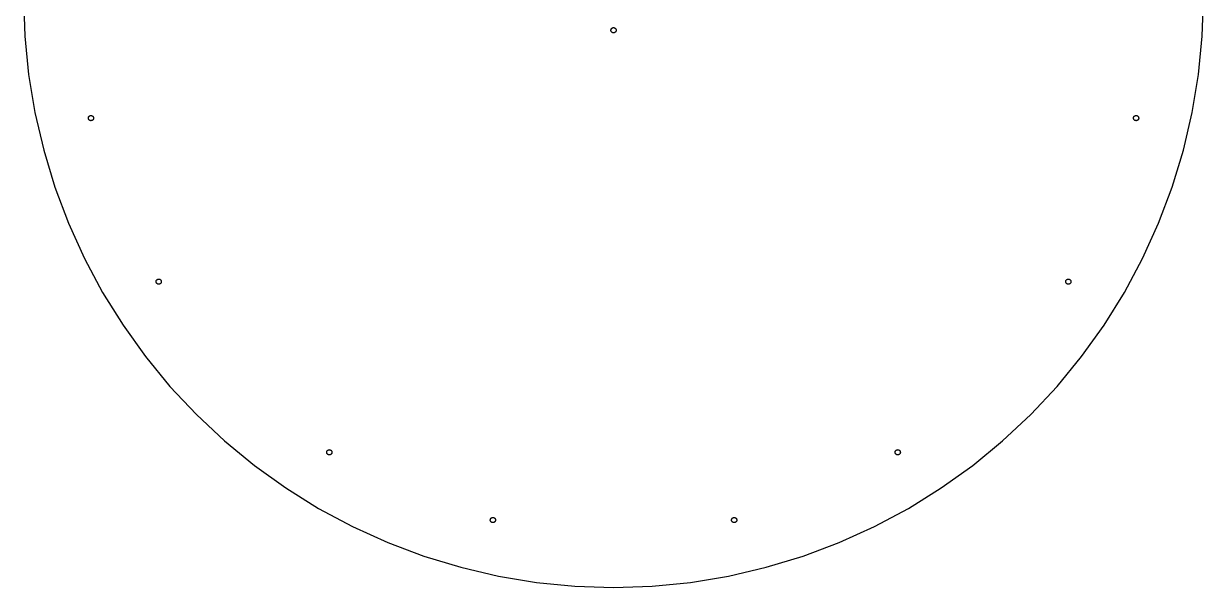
# Model space of a CAD drawing. Header units: metres. Extents: x -396 to 396, y -396 to 396.
# Drawn here: x -396 to 396, y -396 to -18 of the extents above; entities that cross this region are included whole.
import ezdxf

# ---------------------------------------------------------------- set-up
doc = ezdxf.new("R2010")
doc.units = ezdxf.units.M

msp = doc.modelspace()

# ---------------------------------------------------------------- linework, layer by layer
for p, q in [((-396, 0), (-395.152, -25.8996)), ((395.152, -25.8996), (395.951, -1.49356)), ((-1.75, -22), (-1.74625, -21.8855)), ((-1.74625, -22.1144), (-1.75, -22)), ((-1.74625, -21.8855), (-1.73502, -21.7716)), ((-1.73502, -22.2284), (-1.74625, -22.1144)), ((-1.73502, -21.7716), (-1.71637, -21.6586)), ((-1.71637, -22.3414), (-1.73502, -22.2284)), ((-1.71637, -21.6586), (-1.69037, -21.5471)), ((-1.69037, -22.4529), (-1.71637, -22.3414)), ((-1.69037, -21.5471), (-1.65712, -21.4375)), ((-1.65712, -22.5625), (-1.69037, -22.4529)), ((-1.65712, -21.4375), (-1.61678, -21.3303)), ((-1.61678, -22.6697), (-1.65712, -22.5625)), ((-1.61678, -21.3303), (-1.56952, -21.226)), ((-1.56952, -22.774), (-1.61678, -22.6697)), ((-1.56952, -21.226), (-1.51553, -21.125)), ((-1.51553, -22.875), (-1.56952, -22.774)), ((-1.51553, -21.125), (-1.45506, -21.0277)), ((-1.45506, -22.9722), (-1.51553, -22.875)), ((-1.45506, -21.0277), (-1.38837, -20.9347)), ((-1.38837, -23.0653), (-1.45506, -22.9722)), ((-1.38837, -20.9347), (-1.31572, -20.8461)), ((-1.31572, -23.1539), (-1.38837, -23.0653)), ((-1.31572, -20.8461), (-1.23743, -20.7626)), ((-1.23743, -23.2374), (-1.31572, -23.1539)), ((-1.23743, -20.7626), (-1.15385, -20.6843)), ((-1.15385, -23.3157), (-1.23743, -23.2374)), ((-1.15385, -20.6843), (-1.06532, -20.6116)), ((-1.06532, -23.3884), (-1.15385, -23.3157)), ((-1.06532, -20.6116), (-0.972244, -20.5449)), ((-0.972244, -23.4551), (-1.06532, -23.3884)), ((-0.972244, -20.5449), (-0.875, -20.4845)), ((-0.875, -23.5155), (-0.972244, -23.4551)), ((-0.875, -20.4845), (-0.774002, -20.4305)), ((-0.774002, -23.5695), (-0.875, -23.5155)), ((-0.774002, -20.4305), (-0.669693, -20.3832)), ((-0.669693, -23.6168), (-0.774002, -23.5695)), ((-0.669693, -20.3832), (-0.562515, -20.3429)), ((-0.562515, -23.6571), (-0.669693, -23.6168)), ((-0.562515, -20.3429), (-0.452927, -20.3096)), ((-0.452927, -23.6904), (-0.562515, -23.6571)), ((-0.452927, -20.3096), (-0.3414, -20.2836)), ((-0.3414, -23.7164), (-0.452927, -23.6904)), ((-0.3414, -20.2836), (-0.228409, -20.265)), ((-0.228409, -23.735), (-0.3414, -23.7164)), ((-0.228409, -20.265), (-0.114441, -20.2537)), ((-0.114441, -23.7462), (-0.228409, -23.735)), ((-0.114441, -20.2537), (0, -20.25)), ((0, -23.75), (-0.114441, -23.7462)), ((0, -20.25), (0.114441, -20.2537)), ((0.114441, -23.7462), (0, -23.75)), ((0.114441, -20.2537), (0.228409, -20.265)), ((0.228409, -23.735), (0.114441, -23.7462)), ((0.228409, -20.265), (0.3414, -20.2836)), ((0.3414, -23.7164), (0.228409, -23.735)), ((0.3414, -20.2836), (0.452927, -20.3096)), ((0.452927, -23.6904), (0.3414, -23.7164)), ((0.452927, -20.3096), (0.562515, -20.3429)), ((0.562515, -23.6571), (0.452927, -23.6904)), ((0.562515, -20.3429), (0.669693, -20.3832)), ((0.669693, -23.6168), (0.562515, -23.6571)), ((0.669693, -20.3832), (0.774002, -20.4305)), ((0.774002, -23.5695), (0.669693, -23.6168)), ((0.774002, -20.4305), (0.875, -20.4845)), ((0.875, -23.5155), (0.774002, -23.5695)), ((0.875, -20.4845), (0.972244, -20.5449)), ((0.972244, -23.4551), (0.875, -23.5155)), ((0.972244, -20.5449), (1.06532, -20.6116)), ((1.06532, -23.3884), (0.972244, -23.4551)), ((1.06532, -20.6116), (1.15385, -20.6843)), ((1.15385, -23.3157), (1.06532, -23.3884)), ((1.15385, -20.6843), (1.23743, -20.7626)), ((1.23743, -23.2374), (1.15385, -23.3157)), ((1.23743, -20.7626), (1.31572, -20.8461)), ((1.31572, -23.1539), (1.23743, -23.2374)), ((1.31572, -20.8461), (1.38837, -20.9347)), ((1.38837, -23.0653), (1.31572, -23.1539)), ((1.38837, -20.9347), (1.45506, -21.0277)), ((1.45506, -22.9722), (1.38837, -23.0653)), ((1.45506, -21.0277), (1.51553, -21.125)), ((1.51553, -22.875), (1.45506, -22.9722)), ((1.51553, -21.125), (1.56952, -21.226)), ((1.56952, -22.774), (1.51553, -22.875)), ((1.56952, -21.226), (1.61678, -21.3303)), ((1.61678, -22.6697), (1.56952, -22.774)), ((1.61678, -21.3303), (1.65712, -21.4375)), ((1.65712, -22.5625), (1.61678, -22.6697)), ((1.65712, -21.4375), (1.69037, -21.5471)), ((1.69037, -22.4529), (1.65712, -22.5625)), ((1.69037, -21.5471), (1.71637, -21.6586)), ((1.71637, -22.3414), (1.69037, -22.4529)), ((1.71637, -21.6586), (1.73502, -21.7716)), ((1.73502, -22.2284), (1.71637, -22.3414)), ((1.73502, -21.7716), (1.74625, -21.8855)), ((1.74625, -22.1144), (1.73502, -22.2284)), ((1.74625, -21.8855), (1.75, -22)), ((1.75, -22), (1.74625, -22.1144)), ((-395.152, -25.8996), (-392.612, -51.6884)), ((392.612, -51.6884), (395.152, -25.8996)), ((-392.612, -51.6884), (-388.391, -77.2558)), ((388.391, -77.2558), (392.612, -51.6884)), ((-388.391, -77.2558), (-382.507, -102.492)), ((382.507, -102.492), (388.391, -77.2558)), ((-352.523, -80.9824), (-352.519, -80.8679)), ((-352.519, -81.0968), (-352.523, -80.9824)), ((-352.519, -80.8679), (-352.508, -80.754)), ((-352.508, -81.2108), (-352.519, -81.0968)), ((-352.508, -80.754), (-352.49, -80.641)), ((-352.49, -81.3238), (-352.508, -81.2108)), ((-352.49, -80.641), (-352.464, -80.5294)), ((-352.464, -81.4353), (-352.49, -81.3238)), ((-352.464, -80.5294), (-352.43, -80.4198)), ((-352.43, -81.5449), (-352.464, -81.4353)), ((-352.43, -80.4198), (-352.39, -80.3127)), ((-352.39, -81.6521), (-352.43, -81.5449)), ((-352.39, -80.3127), (-352.343, -80.2084)), ((-352.343, -81.7564), (-352.39, -81.6521)), ((-352.343, -80.2084), (-352.289, -80.1074)), ((-352.289, -81.8574), (-352.343, -81.7564)), ((-352.289, -80.1074), (-352.228, -80.0101)), ((-352.228, -81.9546), (-352.289, -81.8574)), ((-352.228, -80.0101), (-352.162, -79.917)), ((-352.162, -82.0477), (-352.228, -81.9546)), ((-352.162, -79.917), (-352.089, -79.8285)), ((-352.089, -82.1362), (-352.162, -82.0477)), ((-352.089, -79.8285), (-352.011, -79.7449)), ((-352.011, -82.2198), (-352.089, -82.1362)), ((-352.011, -79.7449), (-351.927, -79.6667)), ((-351.927, -82.2981), (-352.011, -82.2198)), ((-351.927, -79.6667), (-351.839, -79.594)), ((-351.839, -82.3707), (-351.927, -82.2981)), ((-351.839, -79.594), (-351.745, -79.5273)), ((-351.745, -82.4374), (-351.839, -82.3707)), ((-351.745, -79.5273), (-351.648, -79.4668)), ((-351.648, -82.4979), (-351.745, -82.4374)), ((-351.648, -79.4668), (-351.547, -79.4128)), ((-351.547, -82.5519), (-351.648, -82.4979)), ((-351.547, -79.4128), (-351.443, -79.3656)), ((-351.443, -82.5992), (-351.547, -82.5519)), ((-351.443, -79.3656), (-351.336, -79.3252)), ((-351.336, -82.6395), (-351.443, -82.5992)), ((-351.336, -79.3252), (-351.226, -79.292)), ((-351.226, -82.6727), (-351.336, -82.6395)), ((-351.226, -79.292), (-351.115, -79.266)), ((-351.115, -82.6987), (-351.226, -82.6727)), ((-351.115, -79.266), (-351.002, -79.2473)), ((-351.002, -82.7174), (-351.115, -82.6987)), ((-351.002, -79.2473), (-350.888, -79.2361)), ((-350.888, -82.7286), (-351.002, -82.7174)), ((-350.888, -79.2361), (-350.773, -79.2324)), ((-350.773, -82.7324), (-350.888, -82.7286)), ((-350.773, -79.2324), (-350.659, -79.2361)), ((-350.659, -82.7286), (-350.773, -82.7324)), ((-350.659, -79.2361), (-350.545, -79.2473)), ((-350.545, -82.7174), (-350.659, -82.7286)), ((-350.545, -79.2473), (-350.432, -79.266)), ((-350.432, -82.6987), (-350.545, -82.7174)), ((-350.432, -79.266), (-350.32, -79.292)), ((-350.32, -82.6727), (-350.432, -82.6987)), ((-350.32, -79.292), (-350.211, -79.3252)), ((-350.211, -82.6395), (-350.32, -82.6727)), ((-350.211, -79.3252), (-350.104, -79.3656)), ((-350.104, -82.5992), (-350.211, -82.6395)), ((-350.104, -79.3656), (-349.999, -79.4128)), ((-349.999, -82.5519), (-350.104, -82.5992)), ((-349.999, -79.4128), (-349.898, -79.4668)), ((-349.898, -82.4979), (-349.999, -82.5519)), ((-349.898, -79.4668), (-349.801, -79.5273)), ((-349.801, -82.4374), (-349.898, -82.4979)), ((-349.801, -79.5273), (-349.708, -79.594)), ((-349.708, -82.3707), (-349.801, -82.4374)), ((-349.708, -79.594), (-349.619, -79.6667)), ((-349.619, -82.2981), (-349.708, -82.3707)), ((-349.619, -79.6667), (-349.536, -79.7449)), ((-349.536, -82.2198), (-349.619, -82.2981)), ((-349.536, -79.7449), (-349.457, -79.8285)), ((-349.457, -82.1362), (-349.536, -82.2198)), ((-349.457, -79.8285), (-349.385, -79.917)), ((-349.385, -82.0477), (-349.457, -82.1362)), ((-349.385, -79.917), (-349.318, -80.0101)), ((-349.318, -81.9546), (-349.385, -82.0477)), ((-349.318, -80.0101), (-349.258, -80.1074)), ((-349.258, -81.8574), (-349.318, -81.9546)), ((-349.258, -80.1074), (-349.204, -80.2084)), ((-349.204, -81.7564), (-349.258, -81.8574)), ((-349.204, -80.2084), (-349.156, -80.3127)), ((-349.156, -81.6521), (-349.204, -81.7564)), ((-349.156, -80.3127), (-349.116, -80.4198)), ((-349.116, -81.5449), (-349.156, -81.6521)), ((-349.116, -80.4198), (-349.083, -80.5294)), ((-349.083, -81.4353), (-349.116, -81.5449)), ((-349.083, -80.5294), (-349.057, -80.641)), ((-349.057, -81.3238), (-349.083, -81.4353)), ((-349.057, -80.641), (-349.038, -80.754)), ((-349.038, -81.2108), (-349.057, -81.3238)), ((-349.038, -80.754), (-349.027, -80.8679)), ((-349.027, -81.0968), (-349.038, -81.2108)), ((-349.027, -80.8679), (-349.023, -80.9824)), ((-349.023, -80.9824), (-349.027, -81.0968)), ((349.023, -80.9824), (349.027, -80.8679)), ((349.027, -81.0968), (349.023, -80.9824)), ((349.027, -80.8679), (349.038, -80.754)), ((349.038, -81.2108), (349.027, -81.0968)), ((349.038, -80.754), (349.057, -80.641)), ((349.057, -81.3238), (349.038, -81.2108)), ((349.057, -80.641), (349.083, -80.5294)), ((349.083, -81.4353), (349.057, -81.3238)), ((349.083, -80.5294), (349.116, -80.4198)), ((349.116, -81.5449), (349.083, -81.4353)), ((349.116, -80.4198), (349.156, -80.3127)), ((349.156, -81.6521), (349.116, -81.5449)), ((349.156, -80.3127), (349.204, -80.2084)), ((349.204, -81.7564), (349.156, -81.6521)), ((349.204, -80.2084), (349.258, -80.1074)), ((349.258, -81.8574), (349.204, -81.7564)), ((349.258, -80.1074), (349.318, -80.0101)), ((349.318, -81.9546), (349.258, -81.8574)), ((349.318, -80.0101), (349.385, -79.917)), ((349.385, -82.0477), (349.318, -81.9546)), ((349.385, -79.917), (349.457, -79.8285)), ((349.457, -82.1362), (349.385, -82.0477)), ((349.457, -79.8285), (349.536, -79.7449)), ((349.536, -82.2198), (349.457, -82.1362)), ((349.536, -79.7449), (349.619, -79.6667)), ((349.619, -82.2981), (349.536, -82.2198)), ((349.619, -79.6667), (349.708, -79.594)), ((349.708, -82.3707), (349.619, -82.2981)), ((349.708, -79.594), (349.801, -79.5273)), ((349.801, -82.4374), (349.708, -82.3707)), ((349.801, -79.5273), (349.898, -79.4668)), ((349.898, -82.4979), (349.801, -82.4374)), ((349.898, -79.4668), (349.999, -79.4128)), ((349.999, -82.5519), (349.898, -82.4979)), ((349.999, -79.4128), (350.104, -79.3656)), ((350.104, -82.5992), (349.999, -82.5519)), ((350.104, -79.3656), (350.211, -79.3252)), ((350.211, -82.6395), (350.104, -82.5992)), ((350.211, -79.3252), (350.32, -79.292)), ((350.32, -82.6727), (350.211, -82.6395)), ((350.32, -79.292), (350.432, -79.266)), ((350.432, -82.6987), (350.32, -82.6727)), ((350.432, -79.266), (350.545, -79.2473)), ((350.545, -82.7174), (350.432, -82.6987)), ((350.545, -79.2473), (350.659, -79.2361)), ((350.659, -82.7286), (350.545, -82.7174)), ((350.659, -79.2361), (350.773, -79.2324)), ((350.773, -82.7324), (350.659, -82.7286)), ((350.773, -79.2324), (350.888, -79.2361)), ((350.888, -82.7286), (350.773, -82.7324)), ((350.888, -79.2361), (351.002, -79.2473)), ((351.002, -82.7174), (350.888, -82.7286)), ((351.002, -79.2473), (351.115, -79.266)), ((351.115, -82.6987), (351.002, -82.7174)), ((351.115, -79.266), (351.226, -79.292)), ((351.226, -82.6727), (351.115, -82.6987)), ((351.226, -79.292), (351.336, -79.3252)), ((351.336, -82.6395), (351.226, -82.6727)), ((351.336, -79.3252), (351.443, -79.3656)), ((351.443, -82.5992), (351.336, -82.6395)), ((351.443, -79.3656), (351.547, -79.4128)), ((351.547, -82.5519), (351.443, -82.5992)), ((351.547, -79.4128), (351.648, -79.4668)), ((351.648, -82.4979), (351.547, -82.5519)), ((351.648, -79.4668), (351.745, -79.5273)), ((351.745, -82.4374), (351.648, -82.4979)), ((351.745, -79.5273), (351.839, -79.594)), ((351.839, -82.3707), (351.745, -82.4374)), ((351.839, -79.594), (351.927, -79.6667)), ((351.927, -82.2981), (351.839, -82.3707)), ((351.927, -79.6667), (352.011, -79.7449)), ((352.011, -82.2198), (351.927, -82.2981)), ((352.011, -79.7449), (352.089, -79.8285)), ((352.089, -82.1362), (352.011, -82.2198)), ((352.089, -79.8285), (352.162, -79.917)), ((352.162, -82.0477), (352.089, -82.1362)), ((352.162, -79.917), (352.228, -80.0101)), ((352.228, -81.9546), (352.162, -82.0477)), ((352.228, -80.0101), (352.289, -80.1074)), ((352.289, -81.8574), (352.228, -81.9546)), ((352.289, -80.1074), (352.343, -80.2084)), ((352.343, -81.7564), (352.289, -81.8574)), ((352.343, -80.2084), (352.39, -80.3127)), ((352.39, -81.6521), (352.343, -81.7564)), ((352.39, -80.3127), (352.43, -80.4198)), ((352.43, -81.5449), (352.39, -81.6521)), ((352.43, -80.4198), (352.464, -80.5294)), ((352.464, -81.4353), (352.43, -81.5449)), ((352.464, -80.5294), (352.49, -80.641)), ((352.49, -81.3238), (352.464, -81.4353)), ((352.49, -80.641), (352.508, -80.754)), ((352.508, -81.2108), (352.49, -81.3238)), ((352.508, -80.754), (352.519, -80.8679)), ((352.519, -81.0968), (352.508, -81.2108)), ((352.519, -80.8679), (352.523, -80.9824)), ((352.523, -80.9824), (352.519, -81.0968)), ((-382.507, -102.492), (-374.984, -127.29)), ((374.984, -127.29), (382.507, -102.492)), ((-374.984, -127.29), (-365.856, -151.543)), ((365.856, -151.543), (374.984, -127.29)), ((-365.856, -151.543), (-355.162, -175.146)), ((355.162, -175.146), (365.856, -151.543)), ((-355.162, -175.146), (-342.946, -198)), ((342.946, -198), (355.162, -175.146)), ((-306.914, -190.101), (-306.867, -189.997)), ((-306.867, -189.997), (-306.813, -189.896)), ((-306.813, -189.896), (-306.752, -189.799)), ((-306.752, -189.799), (-306.686, -189.706)), ((-306.686, -189.706), (-306.613, -189.617)), ((-306.613, -189.617), (-306.535, -189.533)), ((-306.535, -189.533), (-306.451, -189.455)), ((-306.451, -189.455), (-306.363, -189.383)), ((-306.363, -189.383), (-306.27, -189.316)), ((-306.27, -189.316), (-306.172, -189.255)), ((-306.172, -189.255), (-306.071, -189.201)), ((-306.071, -189.201), (-305.967, -189.154)), ((-305.967, -189.154), (-305.86, -189.114)), ((-305.86, -189.114), (-305.75, -189.081)), ((-305.75, -189.081), (-305.639, -189.055)), ((-305.639, -189.055), (-305.526, -189.036)), ((-305.526, -189.036), (-305.412, -189.025)), ((-305.412, -189.025), (-305.297, -189.021)), ((-305.297, -189.021), (-305.183, -189.025)), ((-305.183, -189.025), (-305.069, -189.036)), ((-305.069, -189.036), (-304.956, -189.055)), ((-304.956, -189.055), (-304.844, -189.081)), ((-304.844, -189.081), (-304.735, -189.114)), ((-304.735, -189.114), (-304.628, -189.154)), ((-304.628, -189.154), (-304.523, -189.201)), ((-304.523, -189.201), (-304.422, -189.255)), ((-304.422, -189.255), (-304.325, -189.316)), ((-304.325, -189.316), (-304.232, -189.383)), ((-304.232, -189.383), (-304.143, -189.455)), ((-304.143, -189.455), (-304.06, -189.533)), ((-304.06, -189.533), (-303.982, -189.617)), ((-303.982, -189.617), (-303.909, -189.706)), ((-303.909, -189.706), (-303.842, -189.799)), ((-303.842, -189.799), (-303.782, -189.896)), ((-303.782, -189.896), (-303.728, -189.997)), ((-303.728, -189.997), (-303.681, -190.101)), ((303.681, -190.101), (303.728, -189.997)), ((303.728, -189.997), (303.782, -189.896)), ((303.782, -189.896), (303.842, -189.799)), ((303.842, -189.799), (303.909, -189.706)), ((303.909, -189.706), (303.982, -189.617)), ((303.982, -189.617), (304.06, -189.533)), ((304.06, -189.533), (304.143, -189.455)), ((304.143, -189.455), (304.232, -189.383)), ((304.232, -189.383), (304.325, -189.316)), ((304.325, -189.316), (304.422, -189.255)), ((304.422, -189.255), (304.523, -189.201)), ((304.523, -189.201), (304.628, -189.154)), ((304.628, -189.154), (304.735, -189.114)), ((304.735, -189.114), (304.844, -189.081)), ((304.844, -189.081), (304.956, -189.055)), ((304.956, -189.055), (305.069, -189.036)), ((305.069, -189.036), (305.183, -189.025)), ((305.183, -189.025), (305.297, -189.021)), ((305.297, -189.021), (305.412, -189.025)), ((305.412, -189.025), (305.526, -189.036)), ((305.526, -189.036), (305.639, -189.055)), ((305.639, -189.055), (305.75, -189.081)), ((305.75, -189.081), (305.86, -189.114)), ((305.86, -189.114), (305.967, -189.154)), ((305.967, -189.154), (306.071, -189.201)), ((306.071, -189.201), (306.172, -189.255)), ((306.172, -189.255), (306.27, -189.316)), ((306.27, -189.316), (306.363, -189.383)), ((306.363, -189.383), (306.451, -189.455)), ((306.451, -189.455), (306.535, -189.533)), ((306.535, -189.533), (306.613, -189.617)), ((306.613, -189.617), (306.686, -189.706)), ((306.686, -189.706), (306.752, -189.799)), ((306.752, -189.799), (306.813, -189.896)), ((306.813, -189.896), (306.867, -189.997)), ((306.867, -189.997), (306.914, -190.101)), ((-307.047, -190.771), (-307.044, -190.656)), ((-307.044, -190.885), (-307.047, -190.771)), ((-307.044, -190.656), (-307.032, -190.543)), ((-307.032, -190.999), (-307.044, -190.885)), ((-307.032, -190.543), (-307.014, -190.43)), ((-307.014, -191.112), (-307.032, -190.999)), ((-307.014, -190.43), (-306.988, -190.318)), ((-306.988, -191.224), (-307.014, -191.112)), ((-306.988, -190.318), (-306.954, -190.208)), ((-306.954, -191.333), (-306.988, -191.224)), ((-306.954, -190.208), (-306.914, -190.101)), ((-306.914, -191.441), (-306.954, -191.333)), ((-306.867, -191.545), (-306.914, -191.441)), ((-306.813, -191.646), (-306.867, -191.545)), ((-306.752, -191.743), (-306.813, -191.646)), ((-306.686, -191.836), (-306.752, -191.743)), ((-306.613, -191.925), (-306.686, -191.836)), ((-306.535, -192.008), (-306.613, -191.925)), ((-306.451, -192.087), (-306.535, -192.008)), ((-306.363, -192.159), (-306.451, -192.087)), ((-306.27, -192.226), (-306.363, -192.159)), ((-306.172, -192.286), (-306.27, -192.226)), ((-306.071, -192.34), (-306.172, -192.286)), ((-305.967, -192.388), (-306.071, -192.34)), ((-305.86, -192.428), (-305.967, -192.388)), ((-305.75, -192.461), (-305.86, -192.428)), ((-305.639, -192.487), (-305.75, -192.461)), ((-305.526, -192.506), (-305.639, -192.487)), ((-305.412, -192.517), (-305.526, -192.506)), ((-305.297, -192.521), (-305.412, -192.517)), ((-305.183, -192.517), (-305.297, -192.521)), ((-305.069, -192.506), (-305.183, -192.517)), ((-304.956, -192.487), (-305.069, -192.506)), ((-304.844, -192.461), (-304.956, -192.487)), ((-304.735, -192.428), (-304.844, -192.461)), ((-304.628, -192.388), (-304.735, -192.428)), ((-304.523, -192.34), (-304.628, -192.388)), ((-304.422, -192.286), (-304.523, -192.34)), ((-304.325, -192.226), (-304.422, -192.286)), ((-304.232, -192.159), (-304.325, -192.226)), ((-304.143, -192.087), (-304.232, -192.159)), ((-304.06, -192.008), (-304.143, -192.087)), ((-303.982, -191.925), (-304.06, -192.008)), ((-303.909, -191.836), (-303.982, -191.925)), ((-303.842, -191.743), (-303.909, -191.836)), ((-303.782, -191.646), (-303.842, -191.743)), ((-303.728, -191.545), (-303.782, -191.646)), ((-303.681, -191.441), (-303.728, -191.545)), ((-303.681, -190.101), (-303.64, -190.208)), ((-303.64, -191.333), (-303.681, -191.441)), ((-303.64, -190.208), (-303.607, -190.318)), ((-303.607, -191.224), (-303.64, -191.333)), ((-303.607, -190.318), (-303.581, -190.43)), ((-303.581, -191.112), (-303.607, -191.224)), ((-303.581, -190.43), (-303.562, -190.543)), ((-303.562, -190.999), (-303.581, -191.112)), ((-303.562, -190.543), (-303.551, -190.656)), ((-303.551, -190.885), (-303.562, -190.999)), ((-303.551, -190.656), (-303.547, -190.771)), ((-303.547, -190.771), (-303.551, -190.885)), ((303.547, -190.771), (303.551, -190.656)), ((303.551, -190.885), (303.547, -190.771)), ((303.551, -190.656), (303.562, -190.543)), ((303.562, -190.999), (303.551, -190.885)), ((303.562, -190.543), (303.581, -190.43)), ((303.581, -191.112), (303.562, -190.999)), ((303.581, -190.43), (303.607, -190.318)), ((303.607, -191.224), (303.581, -191.112)), ((303.607, -190.318), (303.64, -190.208)), ((303.64, -191.333), (303.607, -191.224)), ((303.64, -190.208), (303.681, -190.101)), ((303.681, -191.441), (303.64, -191.333)), ((303.728, -191.545), (303.681, -191.441)), ((303.782, -191.646), (303.728, -191.545)), ((303.842, -191.743), (303.782, -191.646)), ((303.909, -191.836), (303.842, -191.743)), ((303.982, -191.925), (303.909, -191.836)), ((304.06, -192.008), (303.982, -191.925)), ((304.143, -192.087), (304.06, -192.008)), ((304.232, -192.159), (304.143, -192.087)), ((304.325, -192.226), (304.232, -192.159)), ((304.422, -192.286), (304.325, -192.226)), ((304.523, -192.34), (304.422, -192.286)), ((304.628, -192.388), (304.523, -192.34)), ((304.735, -192.428), (304.628, -192.388)), ((304.844, -192.461), (304.735, -192.428)), ((304.956, -192.487), (304.844, -192.461)), ((305.069, -192.506), (304.956, -192.487)), ((305.183, -192.517), (305.069, -192.506)), ((305.297, -192.521), (305.183, -192.517)), ((305.412, -192.517), (305.297, -192.521)), ((305.526, -192.506), (305.412, -192.517)), ((305.639, -192.487), (305.526, -192.506)), ((305.75, -192.461), (305.639, -192.487)), ((305.86, -192.428), (305.75, -192.461)), ((305.967, -192.388), (305.86, -192.428)), ((306.071, -192.34), (305.967, -192.388)), ((306.172, -192.286), (306.071, -192.34)), ((306.27, -192.226), (306.172, -192.286)), ((306.363, -192.159), (306.27, -192.226)), ((306.451, -192.087), (306.363, -192.159)), ((306.535, -192.008), (306.451, -192.087)), ((306.613, -191.925), (306.535, -192.008)), ((306.686, -191.836), (306.613, -191.925)), ((306.752, -191.743), (306.686, -191.836)), ((306.813, -191.646), (306.752, -191.743)), ((306.867, -191.545), (306.813, -191.646)), ((306.914, -191.441), (306.867, -191.545)), ((306.914, -190.101), (306.954, -190.208)), ((306.954, -191.333), (306.914, -191.441)), ((306.954, -190.208), (306.988, -190.318)), ((306.988, -191.224), (306.954, -191.333)), ((306.988, -190.318), (307.014, -190.43)), ((307.014, -191.112), (306.988, -191.224)), ((307.014, -190.43), (307.032, -190.543)), ((307.032, -190.999), (307.014, -191.112)), ((307.032, -190.543), (307.044, -190.656)), ((307.044, -190.885), (307.032, -190.999)), ((307.044, -190.656), (307.047, -190.771)), ((307.047, -190.771), (307.044, -190.885)), ((-342.946, -198), (-329.262, -220.006)), ((329.262, -220.006), (342.946, -198)), ((-329.262, -220.006), (-314.168, -241.07)), ((314.168, -241.07), (329.262, -220.006)), ((-314.168, -241.07), (-297.729, -261.101)), ((297.729, -261.101), (314.168, -241.07)), ((-297.729, -261.101), (-280.014, -280.014)), ((280.014, -280.014), (297.729, -261.101)), ((-280.014, -280.014), (-261.101, -297.729)), ((261.101, -297.729), (280.014, -280.014)), ((-261.101, -297.729), (-241.07, -314.168)), ((241.07, -314.168), (261.101, -297.729)), ((-192.521, -305.297), (-192.517, -305.183)), ((-192.517, -305.412), (-192.521, -305.297)), ((-192.517, -305.183), (-192.506, -305.069)), ((-192.506, -305.526), (-192.517, -305.412)), ((-192.506, -305.069), (-192.487, -304.956)), ((-192.487, -305.639), (-192.506, -305.526)), ((-192.487, -304.956), (-192.461, -304.844)), ((-192.461, -305.75), (-192.487, -305.639)), ((-192.461, -304.844), (-192.428, -304.735)), ((-192.428, -305.86), (-192.461, -305.75)), ((-192.428, -304.735), (-192.388, -304.628)), ((-192.388, -305.967), (-192.428, -305.86)), ((-192.388, -304.628), (-192.34, -304.523)), ((-192.34, -306.071), (-192.388, -305.967)), ((-192.34, -304.523), (-192.286, -304.422)), ((-192.286, -306.172), (-192.34, -306.071)), ((-192.286, -304.422), (-192.226, -304.325)), ((-192.226, -306.27), (-192.286, -306.172)), ((-192.226, -304.325), (-192.159, -304.232)), ((-192.159, -306.363), (-192.226, -306.27)), ((-192.159, -304.232), (-192.087, -304.143)), ((-192.087, -306.451), (-192.159, -306.363)), ((-192.087, -304.143), (-192.008, -304.06)), ((-192.008, -306.535), (-192.087, -306.451)), ((-192.008, -304.06), (-191.925, -303.982)), ((-191.925, -306.613), (-192.008, -306.535)), ((-191.925, -303.982), (-191.836, -303.909)), ((-191.836, -306.686), (-191.925, -306.613)), ((-191.836, -303.909), (-191.743, -303.842)), ((-191.743, -306.752), (-191.836, -306.686)), ((-191.743, -303.842), (-191.646, -303.782)), ((-191.646, -306.813), (-191.743, -306.752)), ((-191.646, -303.782), (-191.545, -303.728)), ((-191.545, -306.867), (-191.646, -306.813)), ((-191.545, -303.728), (-191.441, -303.681)), ((-191.441, -306.914), (-191.545, -306.867)), ((-191.441, -303.681), (-191.333, -303.64)), ((-191.333, -306.954), (-191.441, -306.914)), ((-191.333, -303.64), (-191.224, -303.607)), ((-191.224, -306.988), (-191.333, -306.954)), ((-191.224, -303.607), (-191.112, -303.581)), ((-191.112, -307.014), (-191.224, -306.988)), ((-191.112, -303.581), (-190.999, -303.562)), ((-190.999, -307.032), (-191.112, -307.014)), ((-190.999, -303.562), (-190.885, -303.551)), ((-190.885, -307.044), (-190.999, -307.032)), ((-190.885, -303.551), (-190.771, -303.547)), ((-190.771, -307.047), (-190.885, -307.044)), ((-190.771, -303.547), (-190.656, -303.551)), ((-190.656, -307.044), (-190.771, -307.047)), ((-190.656, -303.551), (-190.543, -303.562)), ((-190.543, -307.032), (-190.656, -307.044)), ((-190.543, -303.562), (-190.43, -303.581)), ((-190.43, -307.014), (-190.543, -307.032)), ((-190.43, -303.581), (-190.318, -303.607)), ((-190.318, -306.988), (-190.43, -307.014)), ((-190.318, -303.607), (-190.208, -303.64)), ((-190.208, -306.954), (-190.318, -306.988)), ((-190.208, -303.64), (-190.101, -303.681)), ((-190.101, -306.914), (-190.208, -306.954)), ((-190.101, -303.681), (-189.997, -303.728)), ((-189.997, -306.867), (-190.101, -306.914)), ((-189.997, -303.728), (-189.896, -303.782)), ((-189.896, -306.813), (-189.997, -306.867)), ((-189.896, -303.782), (-189.799, -303.842)), ((-189.799, -306.752), (-189.896, -306.813)), ((-189.799, -303.842), (-189.706, -303.909)), ((-189.706, -306.686), (-189.799, -306.752)), ((-189.706, -303.909), (-189.617, -303.982)), ((-189.617, -306.613), (-189.706, -306.686)), ((-189.617, -303.982), (-189.533, -304.06)), ((-189.533, -306.535), (-189.617, -306.613)), ((-189.533, -304.06), (-189.455, -304.143)), ((-189.455, -306.451), (-189.533, -306.535)), ((-189.455, -304.143), (-189.383, -304.232)), ((-189.383, -306.363), (-189.455, -306.451)), ((-189.383, -304.232), (-189.316, -304.325)), ((-189.316, -306.27), (-189.383, -306.363)), ((-189.316, -304.325), (-189.255, -304.422)), ((-189.255, -306.172), (-189.316, -306.27)), ((-189.255, -304.422), (-189.201, -304.523)), ((-189.201, -306.071), (-189.255, -306.172)), ((-189.201, -304.523), (-189.154, -304.628)), ((-189.154, -305.967), (-189.201, -306.071)), ((-189.154, -304.628), (-189.114, -304.735)), ((-189.114, -305.86), (-189.154, -305.967)), ((-189.114, -304.735), (-189.081, -304.844)), ((-189.081, -305.75), (-189.114, -305.86)), ((-189.081, -304.844), (-189.055, -304.956)), ((-189.055, -305.639), (-189.081, -305.75)), ((-189.055, -304.956), (-189.036, -305.069)), ((-189.036, -305.526), (-189.055, -305.639)), ((-189.036, -305.069), (-189.025, -305.183)), ((-189.025, -305.412), (-189.036, -305.526)), ((-189.025, -305.183), (-189.021, -305.297)), ((-189.021, -305.297), (-189.025, -305.412)), ((189.021, -305.297), (189.025, -305.183)), ((189.025, -305.412), (189.021, -305.297)), ((189.025, -305.183), (189.036, -305.069)), ((189.036, -305.526), (189.025, -305.412)), ((189.036, -305.069), (189.055, -304.956)), ((189.055, -305.639), (189.036, -305.526)), ((189.055, -304.956), (189.081, -304.844)), ((189.081, -305.75), (189.055, -305.639)), ((189.081, -304.844), (189.114, -304.735)), ((189.114, -305.86), (189.081, -305.75)), ((189.114, -304.735), (189.154, -304.628)), ((189.154, -305.967), (189.114, -305.86)), ((189.154, -304.628), (189.201, -304.523)), ((189.201, -306.071), (189.154, -305.967)), ((189.201, -304.523), (189.255, -304.422)), ((189.255, -306.172), (189.201, -306.071)), ((189.255, -304.422), (189.316, -304.325)), ((189.316, -306.27), (189.255, -306.172)), ((189.316, -304.325), (189.383, -304.232)), ((189.383, -306.363), (189.316, -306.27)), ((189.383, -304.232), (189.455, -304.143)), ((189.455, -306.451), (189.383, -306.363)), ((189.455, -304.143), (189.533, -304.06)), ((189.533, -306.535), (189.455, -306.451)), ((189.533, -304.06), (189.617, -303.982)), ((189.617, -306.613), (189.533, -306.535)), ((189.617, -303.982), (189.706, -303.909)), ((189.706, -306.686), (189.617, -306.613)), ((189.706, -303.909), (189.799, -303.842)), ((189.799, -306.752), (189.706, -306.686)), ((189.799, -303.842), (189.896, -303.782)), ((189.896, -306.813), (189.799, -306.752)), ((189.896, -303.782), (189.997, -303.728)), ((189.997, -306.867), (189.896, -306.813)), ((189.997, -303.728), (190.101, -303.681)), ((190.101, -306.914), (189.997, -306.867)), ((190.101, -303.681), (190.208, -303.64)), ((190.208, -306.954), (190.101, -306.914)), ((190.208, -303.64), (190.318, -303.607)), ((190.318, -306.988), (190.208, -306.954)), ((190.318, -303.607), (190.43, -303.581)), ((190.43, -307.014), (190.318, -306.988)), ((190.43, -303.581), (190.543, -303.562)), ((190.543, -307.032), (190.43, -307.014)), ((190.543, -303.562), (190.656, -303.551)), ((190.656, -307.044), (190.543, -307.032)), ((190.656, -303.551), (190.771, -303.547)), ((190.771, -307.047), (190.656, -307.044)), ((190.771, -303.547), (190.885, -303.551)), ((190.885, -307.044), (190.771, -307.047)), ((190.885, -303.551), (190.999, -303.562)), ((190.999, -307.032), (190.885, -307.044)), ((190.999, -303.562), (191.112, -303.581)), ((191.112, -307.014), (190.999, -307.032)), ((191.112, -303.581), (191.224, -303.607)), ((191.224, -306.988), (191.112, -307.014)), ((191.224, -303.607), (191.333, -303.64)), ((191.333, -306.954), (191.224, -306.988)), ((191.333, -303.64), (191.441, -303.681)), ((191.441, -306.914), (191.333, -306.954)), ((191.441, -303.681), (191.545, -303.728)), ((191.545, -306.867), (191.441, -306.914)), ((191.545, -303.728), (191.646, -303.782)), ((191.646, -306.813), (191.545, -306.867)), ((191.646, -303.782), (191.743, -303.842)), ((191.743, -306.752), (191.646, -306.813)), ((191.743, -303.842), (191.836, -303.909)), ((191.836, -306.686), (191.743, -306.752)), ((191.836, -303.909), (191.925, -303.982)), ((191.925, -306.613), (191.836, -306.686)), ((191.925, -303.982), (192.008, -304.06)), ((192.008, -306.535), (191.925, -306.613)), ((192.008, -304.06), (192.087, -304.143)), ((192.087, -306.451), (192.008, -306.535)), ((192.087, -304.143), (192.159, -304.232)), ((192.159, -306.363), (192.087, -306.451)), ((192.159, -304.232), (192.226, -304.325)), ((192.226, -306.27), (192.159, -306.363)), ((192.226, -304.325), (192.286, -304.422)), ((192.286, -306.172), (192.226, -306.27)), ((192.286, -304.422), (192.34, -304.523)), ((192.34, -306.071), (192.286, -306.172)), ((192.34, -304.523), (192.388, -304.628)), ((192.388, -305.967), (192.34, -306.071)), ((192.388, -304.628), (192.428, -304.735)), ((192.428, -305.86), (192.388, -305.967)), ((192.428, -304.735), (192.461, -304.844)), ((192.461, -305.75), (192.428, -305.86)), ((192.461, -304.844), (192.487, -304.956)), ((192.487, -305.639), (192.461, -305.75)), ((192.487, -304.956), (192.506, -305.069)), ((192.506, -305.526), (192.487, -305.639)), ((192.506, -305.069), (192.517, -305.183)), ((192.517, -305.412), (192.506, -305.526)), ((192.517, -305.183), (192.521, -305.297)), ((192.521, -305.297), (192.517, -305.412)), ((-241.07, -314.168), (-220.006, -329.262)), ((220.006, -329.262), (241.07, -314.168)), ((-220.006, -329.262), (-198, -342.946)), ((198, -342.946), (220.006, -329.262)), ((-198, -342.946), (-175.146, -355.162)), ((175.146, -355.162), (198, -342.946)), ((-175.146, -355.162), (-151.543, -365.856)), ((-82.7324, -350.773), (-82.7286, -350.659)), ((-82.7286, -350.888), (-82.7324, -350.773)), ((-82.7286, -350.659), (-82.7174, -350.545)), ((-82.7174, -351.002), (-82.7286, -350.888)), ((-82.7174, -350.545), (-82.6987, -350.432)), ((-82.6987, -351.115), (-82.7174, -351.002)), ((-82.6987, -350.432), (-82.6727, -350.32)), ((-82.6727, -351.226), (-82.6987, -351.115)), ((-82.6727, -350.32), (-82.6395, -350.211)), ((-82.6395, -351.336), (-82.6727, -351.226)), ((-82.6395, -350.211), (-82.5992, -350.104)), ((-82.5992, -351.443), (-82.6395, -351.336)), ((-82.5992, -350.104), (-82.5519, -349.999)), ((-82.5519, -351.547), (-82.5992, -351.443)), ((-82.5519, -349.999), (-82.4979, -349.898)), ((-82.4979, -351.648), (-82.5519, -351.547)), ((-82.4979, -349.898), (-82.4374, -349.801)), ((-82.4374, -351.745), (-82.4979, -351.648)), ((-82.4374, -349.801), (-82.3707, -349.708)), ((-82.3707, -351.839), (-82.4374, -351.745)), ((-82.3707, -349.708), (-82.2981, -349.619)), ((-82.2981, -351.927), (-82.3707, -351.839)), ((-82.2981, -349.619), (-82.2198, -349.536)), ((-82.2198, -352.011), (-82.2981, -351.927)), ((-82.2198, -349.536), (-82.1362, -349.457)), ((-82.1362, -352.089), (-82.2198, -352.011)), ((-82.1362, -349.457), (-82.0477, -349.385)), ((-82.0477, -352.162), (-82.1362, -352.089)), ((-82.0477, -349.385), (-81.9546, -349.318)), ((-81.9546, -352.228), (-82.0477, -352.162)), ((-81.9546, -349.318), (-81.8574, -349.258)), ((-81.8574, -352.289), (-81.9546, -352.228)), ((-81.8574, -349.258), (-81.7564, -349.204)), ((-81.7564, -352.343), (-81.8574, -352.289)), ((-81.7564, -349.204), (-81.6521, -349.156)), ((-81.6521, -352.39), (-81.7564, -352.343)), ((-81.6521, -349.156), (-81.5449, -349.116)), ((-81.5449, -352.43), (-81.6521, -352.39)), ((-81.5449, -349.116), (-81.4353, -349.083)), ((-81.4353, -352.464), (-81.5449, -352.43)), ((-81.4353, -349.083), (-81.3238, -349.057)), ((-81.3238, -352.49), (-81.4353, -352.464)), ((-81.3238, -349.057), (-81.2108, -349.038)), ((-81.2108, -352.508), (-81.3238, -352.49)), ((-81.2108, -349.038), (-81.0968, -349.027)), ((-81.0968, -352.519), (-81.2108, -352.508)), ((-81.0968, -349.027), (-80.9824, -349.023)), ((-80.9824, -352.523), (-81.0968, -352.519)), ((-80.9824, -349.023), (-80.8679, -349.027)), ((-80.8679, -352.519), (-80.9824, -352.523)), ((-80.8679, -349.027), (-80.754, -349.038)), ((-80.754, -352.508), (-80.8679, -352.519)), ((-80.754, -349.038), (-80.641, -349.057)), ((-80.641, -352.49), (-80.754, -352.508)), ((-80.641, -349.057), (-80.5294, -349.083)), ((-80.5294, -352.464), (-80.641, -352.49)), ((-80.5294, -349.083), (-80.4198, -349.116)), ((-80.4198, -352.43), (-80.5294, -352.464)), ((-80.4198, -349.116), (-80.3127, -349.156)), ((-80.3127, -352.39), (-80.4198, -352.43)), ((-80.3127, -349.156), (-80.2084, -349.204)), ((-80.2084, -352.343), (-80.3127, -352.39)), ((-80.2084, -349.204), (-80.1074, -349.258)), ((-80.1074, -352.289), (-80.2084, -352.343)), ((-80.1074, -349.258), (-80.0101, -349.318)), ((-80.0101, -352.228), (-80.1074, -352.289)), ((-80.0101, -349.318), (-79.917, -349.385)), ((-79.917, -352.162), (-80.0101, -352.228)), ((-79.917, -349.385), (-79.8285, -349.457)), ((-79.8285, -352.089), (-79.917, -352.162)), ((-79.8285, -349.457), (-79.7449, -349.536)), ((-79.7449, -352.011), (-79.8285, -352.089)), ((-79.7449, -349.536), (-79.6667, -349.619)), ((-79.6667, -351.927), (-79.7449, -352.011)), ((-79.6667, -349.619), (-79.594, -349.708)), ((-79.594, -351.839), (-79.6667, -351.927)), ((-79.594, -349.708), (-79.5273, -349.801)), ((-79.5273, -351.745), (-79.594, -351.839)), ((-79.5273, -349.801), (-79.4668, -349.898)), ((-79.4668, -351.648), (-79.5273, -351.745)), ((-79.4668, -349.898), (-79.4128, -349.999)), ((-79.4128, -351.547), (-79.4668, -351.648)), ((-79.4128, -349.999), (-79.3656, -350.104)), ((-79.3656, -351.443), (-79.4128, -351.547)), ((-79.3656, -350.104), (-79.3252, -350.211)), ((-79.3252, -351.336), (-79.3656, -351.443)), ((-79.3252, -350.211), (-79.292, -350.32)), ((-79.292, -351.226), (-79.3252, -351.336)), ((-79.292, -350.32), (-79.266, -350.432)), ((-79.266, -351.115), (-79.292, -351.226)), ((-79.266, -350.432), (-79.2473, -350.545)), ((-79.2473, -351.002), (-79.266, -351.115)), ((-79.2473, -350.545), (-79.2361, -350.659)), ((-79.2361, -350.888), (-79.2473, -351.002)), ((-79.2361, -350.659), (-79.2324, -350.773)), ((-79.2324, -350.773), (-79.2361, -350.888)), ((79.2324, -350.773), (79.2361, -350.659)), ((79.2361, -350.888), (79.2324, -350.773)), ((79.2361, -350.659), (79.2473, -350.545)), ((79.2473, -351.002), (79.2361, -350.888)), ((79.2473, -350.545), (79.266, -350.432)), ((79.266, -351.115), (79.2473, -351.002)), ((79.266, -350.432), (79.292, -350.32)), ((79.292, -351.226), (79.266, -351.115)), ((79.292, -350.32), (79.3252, -350.211)), ((79.3252, -351.336), (79.292, -351.226)), ((79.3252, -350.211), (79.3656, -350.104)), ((79.3656, -351.443), (79.3252, -351.336)), ((79.3656, -350.104), (79.4128, -349.999)), ((79.4128, -351.547), (79.3656, -351.443)), ((79.4128, -349.999), (79.4668, -349.898)), ((79.4668, -351.648), (79.4128, -351.547)), ((79.4668, -349.898), (79.5273, -349.801)), ((79.5273, -351.745), (79.4668, -351.648)), ((79.5273, -349.801), (79.594, -349.708)), ((79.594, -351.839), (79.5273, -351.745)), ((79.594, -349.708), (79.6667, -349.619)), ((79.6667, -351.927), (79.594, -351.839)), ((79.6667, -349.619), (79.7449, -349.536)), ((79.7449, -352.011), (79.6667, -351.927)), ((79.7449, -349.536), (79.8285, -349.457)), ((79.8285, -352.089), (79.7449, -352.011)), ((79.8285, -349.457), (79.917, -349.385)), ((79.917, -352.162), (79.8285, -352.089)), ((79.917, -349.385), (80.0101, -349.318)), ((80.0101, -352.228), (79.917, -352.162)), ((80.0101, -349.318), (80.1074, -349.258)), ((80.1074, -352.289), (80.0101, -352.228)), ((80.1074, -349.258), (80.2084, -349.204)), ((80.2084, -352.343), (80.1074, -352.289)), ((80.2084, -349.204), (80.3127, -349.156)), ((80.3127, -352.39), (80.2084, -352.343)), ((80.3127, -349.156), (80.4198, -349.116)), ((80.4198, -352.43), (80.3127, -352.39)), ((80.4198, -349.116), (80.5294, -349.083)), ((80.5294, -352.464), (80.4198, -352.43)), ((80.5294, -349.083), (80.641, -349.057)), ((80.641, -352.49), (80.5294, -352.464)), ((80.641, -349.057), (80.754, -349.038)), ((80.754, -352.508), (80.641, -352.49)), ((80.754, -349.038), (80.8679, -349.027)), ((80.8679, -352.519), (80.754, -352.508)), ((80.8679, -349.027), (80.9824, -349.023)), ((80.9824, -352.523), (80.8679, -352.519)), ((80.9824, -349.023), (81.0968, -349.027)), ((81.0968, -352.519), (80.9824, -352.523)), ((81.0968, -349.027), (81.2108, -349.038)), ((81.2108, -352.508), (81.0968, -352.519)), ((81.2108, -349.038), (81.3238, -349.057)), ((81.3238, -352.49), (81.2108, -352.508)), ((81.3238, -349.057), (81.4353, -349.083)), ((81.4353, -352.464), (81.3238, -352.49)), ((81.4353, -349.083), (81.5449, -349.116)), ((81.5449, -352.43), (81.4353, -352.464)), ((81.5449, -349.116), (81.6521, -349.156)), ((81.6521, -352.39), (81.5449, -352.43)), ((81.6521, -349.156), (81.7564, -349.204)), ((81.7564, -352.343), (81.6521, -352.39)), ((81.7564, -349.204), (81.8574, -349.258)), ((81.8574, -352.289), (81.7564, -352.343)), ((81.8574, -349.258), (81.9546, -349.318)), ((81.9546, -352.228), (81.8574, -352.289)), ((81.9546, -349.318), (82.0477, -349.385)), ((82.0477, -352.162), (81.9546, -352.228)), ((82.0477, -349.385), (82.1362, -349.457)), ((82.1362, -352.089), (82.0477, -352.162)), ((82.1362, -349.457), (82.2198, -349.536)), ((82.2198, -352.011), (82.1362, -352.089)), ((82.2198, -349.536), (82.2981, -349.619)), ((82.2981, -351.927), (82.2198, -352.011)), ((82.2981, -349.619), (82.3707, -349.708)), ((82.3707, -351.839), (82.2981, -351.927)), ((82.3707, -349.708), (82.4374, -349.801)), ((82.4374, -351.745), (82.3707, -351.839)), ((82.4374, -349.801), (82.4979, -349.898)), ((82.4979, -351.648), (82.4374, -351.745)), ((82.4979, -349.898), (82.5519, -349.999)), ((82.5519, -351.547), (82.4979, -351.648)), ((82.5519, -349.999), (82.5992, -350.104)), ((82.5992, -351.443), (82.5519, -351.547)), ((82.5992, -350.104), (82.6395, -350.211)), ((82.6395, -351.336), (82.5992, -351.443)), ((82.6395, -350.211), (82.6727, -350.32)), ((82.6727, -351.226), (82.6395, -351.336)), ((82.6727, -350.32), (82.6987, -350.432)), ((82.6987, -351.115), (82.6727, -351.226)), ((82.6987, -350.432), (82.7174, -350.545)), ((82.7174, -351.002), (82.6987, -351.115)), ((82.7174, -350.545), (82.7286, -350.659)), ((82.7286, -350.888), (82.7174, -351.002)), ((82.7286, -350.659), (82.7324, -350.773)), ((82.7324, -350.773), (82.7286, -350.888)), ((151.543, -365.856), (175.146, -355.162)), ((-151.543, -365.856), (-127.29, -374.984)), ((127.29, -374.984), (151.543, -365.856)), ((-127.29, -374.984), (-102.492, -382.507)), ((102.492, -382.507), (127.29, -374.984)), ((-102.492, -382.507), (-77.2558, -388.391)), ((77.2558, -388.391), (102.492, -382.507)), ((-77.2558, -388.391), (-51.6884, -392.612)), ((-51.6884, -392.612), (-25.8996, -395.152)), ((-25.8996, -395.152), (0, -396)), ((0, -396), (25.8996, -395.152)), ((25.8996, -395.152), (51.6884, -392.612)), ((51.6884, -392.612), (77.2558, -388.391))]:
    msp.add_line(p, q)

doc.saveas('drawing.dxf')
